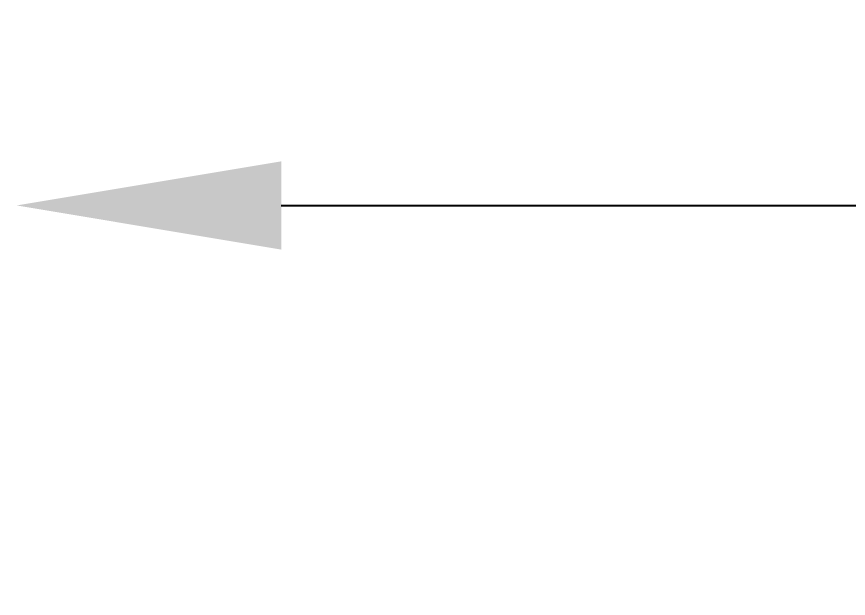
# Model space of a CAD drawing. Header units: metres. Extents: x 0 to 298, y 0 to 162.
# Drawn here: x 173.134 to 173.857, y 108.632 to 109.137 of the extents above; entities that cross this region are included whole.
import ezdxf

# ---------------------------------------------------------------- set-up
doc = ezdxf.new("R2010")
doc.units = ezdxf.units.M
doc.header["$MEASUREMENT"] = 0
doc.styles.add('working', font='timesbd.ttf', dxfattribs={"height": 0.25})
doc.dimstyles.new('new model', dxfattribs={"dimtxt": 0.25, "dimasz": 0.23, "dimexe": 0.1, "dimexo": 0.1, "dimgap": 0, "dimtad": 0, "dimtoh": 1, "dimzin": 1, "dimdsep": 46, "dimtxsty": 'working', "dimcen": 0.09, "dimse1": 1, "dimse2": 1, "dimclrd": 8, "dimclre": 8, "dimclrt": 3, "dimadec": 1, "dimazin": 0, "dimtfac": 1, "dimtofl": 0, "dimtmove": 0, "dimatfit": 3, "dimfxl": 0, "dimtolj": 1, "dimtzin": 0, "dimlwd": -1, "dimlwe": -1, "dimarcsym": 0})

# ---------------------------------------------------------------- blocks, each defined once
blk = doc.blocks.new('*D256')
at = {"color": 8}
for p, q in [((173.36408, 108.97313), (198.7617, 108.97313)), ((224.97038, 108.97313), (199.57276, 108.97313))]:
    blk.add_line(p, q, dxfattribs=at)
at = {"color": 8, "lineweight": 35}
for points in [[(173.36408, 109.01146), (173.36408, 108.93479), (173.13408, 108.97313)], [(224.97038, 109.01146), (224.97038, 108.93479), (225.20038, 108.97313)]]:
    blk.add_solid(points, dxfattribs=at)
at = {"layer": 'Defpoints', "color": 0, "lineweight": 35}
for p in [(173.13408, 108.97313), (173.13408, 107.0472), (225.20038, 107.0472)]:
    blk.add_point(p, dxfattribs=at)
at = {"color": 3, "insert": (199.16723, 108.97313), "char_height": 0.25, "attachment_point": 5, "style": 'working'}
blk.add_mtext('\\A1;52.07', dxfattribs=at)

msp = doc.modelspace()

# ---------------------------------------------------------------- dimensions: what is measured, and where the dimension line sits
dim = msp.add_linear_dim(base=(173.13408, 108.97313), p1=(225.20038, 107.0472), p2=(173.13408, 107.0472), dimstyle='new model', override={"dimpost": '\\X'})
dim.commit()
dim.dimension.update_dxf_attribs({"geometry": '*D256', "text_midpoint": (199.16723, 108.97313)})

doc.saveas('drawing.dxf')
